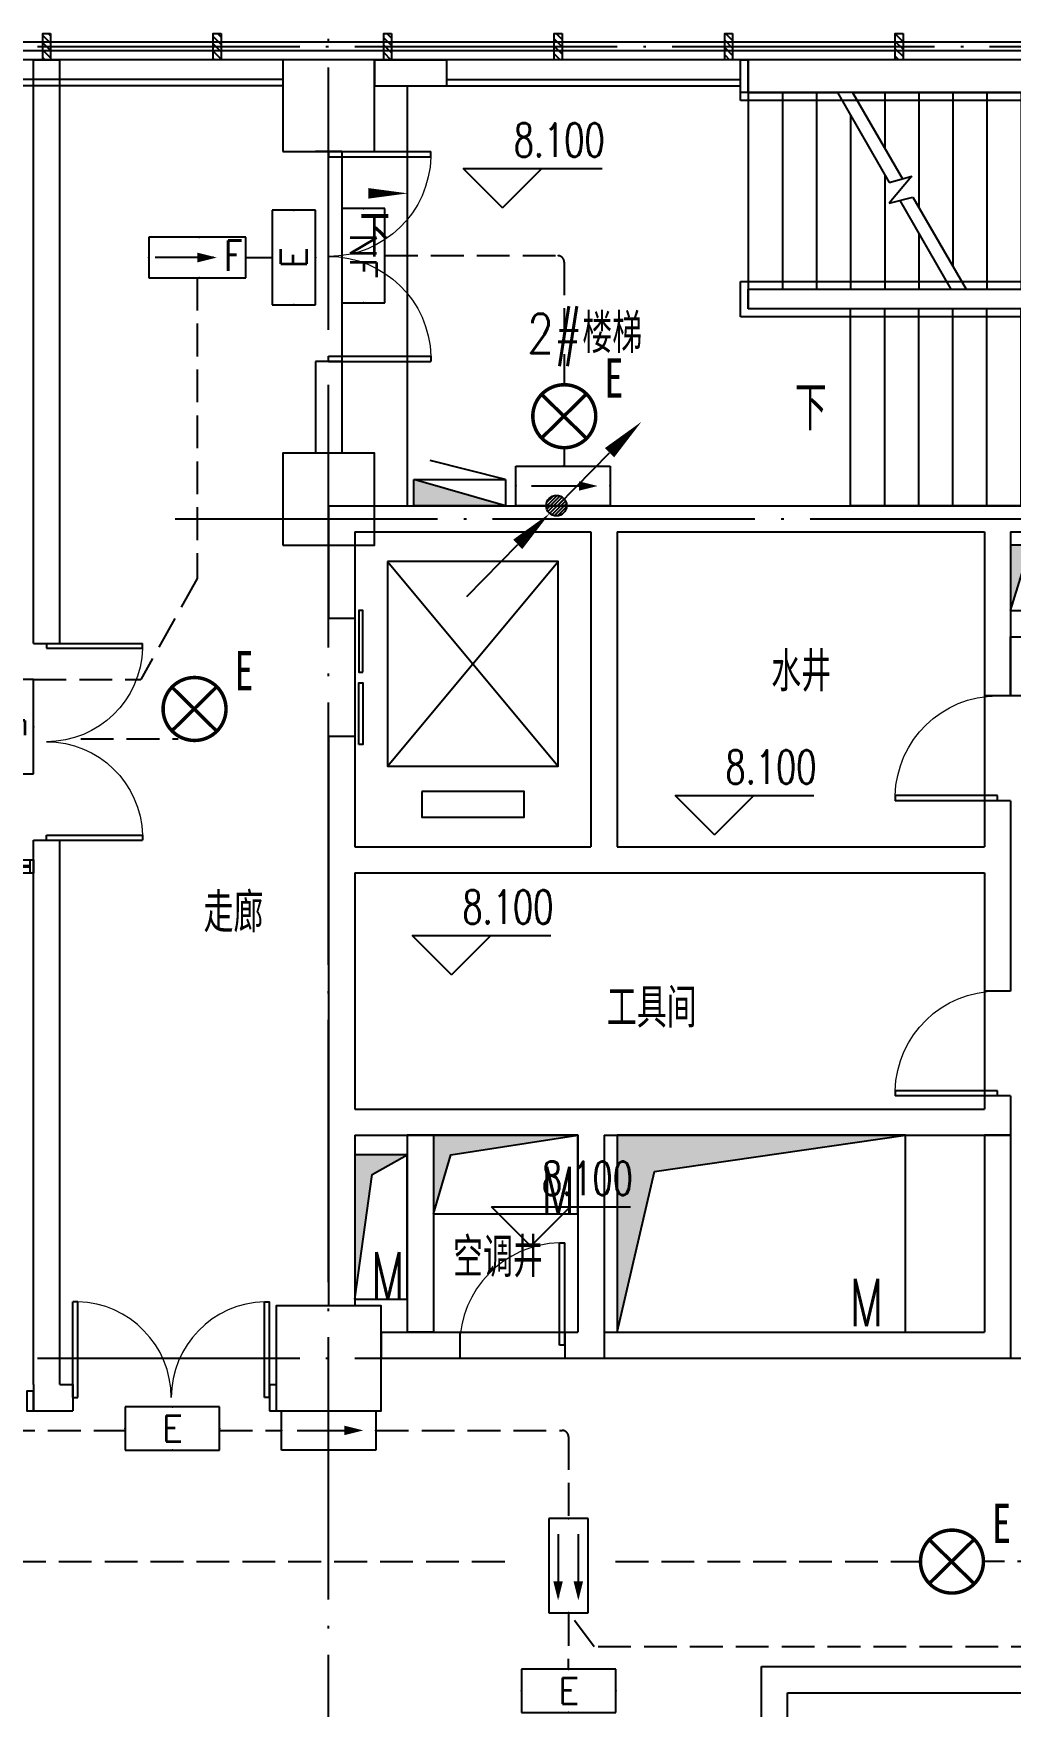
# Model space of a CAD drawing. Extents: x -621157 to 1764546, y -106808 to 741893.
# Drawn here: x 56631 to 64081, y 127345 to 140100 of the extents above; entities that cross this region are included whole.
import ezdxf
from ezdxf.enums import TextEntityAlignment as Align

# ---------------------------------------------------------------- set-up
doc = ezdxf.new("R2010")
doc.units = 0
doc.header["$LTSCALE"] = 1000
doc.header["$MEASUREMENT"] = 0
doc.linetypes.add('DASH', pattern=[0.35, 0.25, -0.1])
doc.linetypes.add('XREF-A-101-平面图_t3$0$DOTE', pattern=[2.42, 2, -0.2, 0.02, -0.2])
for name, color, linetype in [('0-底图', 7, 'Continuous'), ('E-EQUIP-LGT', 3, 'Continuous'), ('EQUIP-照明', 3, 'Continuous'), ('T-EQUP-JT', 7, 'Continuous'), ('TEL_TEXT', 7, 'Continuous'), ('WIRE-应急', 4, 'DASH'), ('WIRE-照明', 4, 'Continuous'), ('XREF-A-101-平面图_t3$0$A-COLUMN', 8, 'Continuous'), ('XREF-A-101-平面图_t3$0$A-CURTWALL', 8, 'Continuous'), ('XREF-A-101-平面图_t3$0$A-DIM_ELEV', 8, 'Continuous'), ('XREF-A-101-平面图_t3$0$A-DOTE', 8, 'Continuous'), ('XREF-A-101-平面图_t3$0$A-GROUND', 8, 'Continuous'), ('XREF-A-101-平面图_t3$0$A-LEAD-AROW', 8, 'Continuous'), ('XREF-A-101-平面图_t3$0$A-PUB_HATCH', 8, 'Continuous'), ('XREF-A-101-平面图_t3$0$A-RAIL', 8, 'Continuous'), ('XREF-A-101-平面图_t3$0$A-ROOM-CH', 8, 'Continuous'), ('XREF-A-101-平面图_t3$0$A-STAIR', 8, 'Continuous'), ('XREF-A-101-平面图_t3$0$A-WALL', 8, 'Continuous'), ('XREF-A-101-平面图_t3$0$A-WALL-FILL', 8, 'Continuous'), ('XREF-A-101-平面图_t3$0$A-WINDOW', 8, 'Continuous'), ('XREF-A-101-平面图_t3$0$DIM_SYMB', 8, 'Continuous'), ('XREF-A-101-平面图_t3$0$EQUIP_消火栓', 8, 'Continuous'), ('XREF-A-101-平面图_t3$0$HANDRAIL', 8, 'Continuous'), ('XREF-A-101-平面图_t3$0$I-WALL-GYPSUM', 8, 'Continuous'), ('XREF-A-101-平面图_t3$0$I-玻璃隔断', 8, 'Continuous'), ('XREF-A-101-平面图_t3$0$LVTRY', 8, 'Continuous'), ('XREF-A-101-平面图_t3$0$M-HOLE', 8, 'Continuous'), ('XREF-A-101-平面图_t3$0$PARTITION-INF', 8, 'Continuous'), ('XREF-A-101-平面图_t3$0$PUB_TEXT', 8, 'Continuous'), ('XREF-A-101-平面图_t3$0$STAIR', 8, 'Continuous'), ('XREF-A-101-平面图_t3$0$WALL', 8, 'Continuous'), ('设备-照明', 3, 'Continuous')]:
    doc.layers.add(name, color=color, linetype=linetype)
doc.styles.add('_TEL_DIM', font='SIMPLEX', dxfattribs={"width": 0.8, "height": 3.5, "bigfont": 'HZTXT'})
doc.styles.get("Standard").update_dxf_attribs({"font": 'romans.shx', "bigfont": 'HZDXC.SHX'})
doc.styles.add('STYLE1', font='simhei.ttf')
doc.styles.add('XREF-A-101-平面图_t3$0$-HZDXCROMANS', font='ROMANS.shx', dxfattribs={"bigfont": 'HZDXC.shx'})
doc.styles.add('XREF-A-101-平面图_t3$0$_TCH_DIM', font='SIMPLEX', dxfattribs={"bigfont": 'GBCBIG'})
doc.styles.add('XREF-A-101-平面图_t3$0$A-STANDARD', font='SIMPLEX', dxfattribs={"bigfont": 'GBCBIG'})
doc.styles.add('XREF-A-101-平面图_t3$0$hzdxcROMANS', font='ROMANS', dxfattribs={"width": 0.8, "bigfont": 'HZDXC'})

# ---------------------------------------------------------------- blocks, each defined once
blk = doc.blocks.new('XREF-A-101-平面图_t3$0$轴网(2)')
at = {"layer": 'XREF-A-101-平面图_t3$0$A-DOTE', "linetype": 'XREF-A-101-平面图_t3$0$DOTE'}
for p, q in [((57000, -3300), (57000, 43300)), ((-3300, 40000), (69800, 40000)), ((55830.8, 36400), (69800, 36400)), ((-3300, 30000), (69800, 30000))]:
    blk.add_line(p, q, dxfattribs=at)
blk = doc.blocks.new('XREF-A-101-平面图_t3$0$柱网2F')
at = {"layer": 'XREF-A-101-平面图_t3$0$A-COLUMN'}
for points in [[(56650, -800), (57350, -800), (57350, -100), (56650, -100)], [(56650, -3800), (57350, -3800), (57350, -3100), (56650, -3100)], [(56600, -10400), (57400, -10400), (57400, -9600), (56600, -9600)]]:
    blk.add_lwpolyline(points, close=True, dxfattribs=at)
blk = doc.blocks.new('XREF-A-101-平面图_t3$0$G$C869EB286')
at = {"layer": 'XREF-A-101-平面图_t3$0$A-WINDOW'}
h = blk.add_hatch(dxfattribs=at)
h.set_pattern_fill('ANSI31', color=256, scale=25)
h.set_pattern_definition([(45, (-143.957, -89940), (-28.0633, 28.0633), [])])
h.paths.add_polyline_path([(0, 60), (200, 60), (200, 0), (0, 0)])
blk.add_lwpolyline([(0, 60), (200, 60), (200, 0), (0, 0)], close=True, dxfattribs=at)
blk = doc.blocks.new('XREF-A-101-平面图_t3$0$G$C93B45DA9')
at = {"layer": 'XREF-A-101-平面图_t3$0$DIM_SYMB'}
for points in [[(-6430, -1100, 0, 0, 0), (-5560, -1100, 80, 0, 0), (-5260, -1100, 0, 0, 0)], [(-5650, -2750, 0, 0, 0), (-1250, -2750, 0, 0, 0), (-1250, -1100, 0, 0, 0), (-4700, -1100, 80, 0, 0), (-5000, -1100, 0, 0, 0)]]:
    blk.add_lwpolyline(points, format="xyseb", dxfattribs=at)
at = {"layer": 'XREF-A-101-平面图_t3$0$HANDRAIL'}
for p, q in [((-2340, -350), (-6360, -350)), ((-6360, -410), (-6360, -350)), ((-2340, -410), (-2340, -350)), ((-2340, -410), (-6360, -410))]:
    blk.add_line(p, q, dxfattribs=at)
for points in [[(-6360, -100), (-6300, -100), (-6300, -350), (-6360, -350)], [(-2400, -100), (-2340, -100), (-2340, -350), (-2400, -350)]]:
    blk.add_lwpolyline(points, close=True, dxfattribs=at)
at = {"layer": 'XREF-A-101-平面图_t3$0$STAIR'}
for p, q in [((-6300, -350), (-5621, -350)), ((-6300, -350), (-6300, -1850)), ((-6040, -350), (-6040, -1850)), ((-5780, -350), (-5780, -1850)), ((-5621, -350), (-5225, -1036)), ((-5505, -350), (-2400, -350)), ((-5505, -350), (-5125, -1009)), ((-5260, -350), (-5260, -775)), ((-5000, -350), (-5000, -1225)), ((-4740, -350), (-4740, -1675)), ((-4480, -350), (-4480, -1850)), ((-4220, -350), (-4220, -1850)), ((-3960, -350), (-3960, -1850)), ((-3700, -350), (-3700, -1850)), ((-3440, -350), (-3440, -1850)), ((-3180, -350), (-3180, -1850)), ((-2920, -350), (-2920, -1850)), ((-2660, -350), (-2660, -1850)), ((-2400, -350), (-2400, -1850)), ((-5520, -525), (-5520, -1850)), ((-5260, -975), (-5260, -1850)), ((-5225, -1036), (-5053, -989)), ((-5053, -989), (-5225, -1195)), ((-5225, -1195), (-5045, -1147)), ((-5045, -1147), (-4639, -1850)), ((-5145, -1174), (-4755, -1850)), ((-5000, -1425), (-5000, -1850)), ((-6360, -2060), (-6360, -1790)), ((-6360, -1790), (-2340, -1790)), ((-6300, -1850), (-6300, -2000)), ((-6300, -1850), (-4755, -1850)), ((-6300, -2000), (-6300, -1850)), ((-6300, -1850), (-2400, -1850)), ((-4639, -1850), (-2400, -1850)), ((-2400, -1850), (-2400, -2000)), ((-2340, -1790), (-2340, -2060)), ((-2400, -2000), (-6300, -2000)), ((-2400, -2000), (-5520, -2000)), ((-5520, -3500), (-5520, -2000)), ((-5260, -3500), (-5260, -2000)), ((-5000, -3500), (-5000, -2000)), ((-4740, -3500), (-4740, -2000)), ((-4480, -3500), (-4480, -2000)), ((-4220, -3500), (-4220, -2000)), ((-3960, -3500), (-3960, -2000)), ((-3700, -3500), (-3700, -2000)), ((-3440, -3500), (-3440, -2000)), ((-3180, -3500), (-3180, -2000)), ((-2920, -3500), (-2920, -2000)), ((-2660, -3500), (-2660, -2000)), ((-2400, -3500), (-2400, -2000)), ((-2340, -2060), (-6360, -2060)), ((-2400, -3500), (-5520, -3500))]:
    blk.add_line(p, q, dxfattribs=at)
blk.add_lwpolyline([(-6300, -350), (-6300, -100)], dxfattribs=at)
at = {"layer": 'XREF-A-101-平面图_t3$0$WALL'}
for p in [(-2600, -100), (-2400, -100)]:
    blk.add_line(p, (-2400, -100), dxfattribs=at)
at = {"layer": 'XREF-A-101-平面图_t3$0$PUB_TEXT', "style": 'XREF-A-101-平面图_t3$0$_TCH_DIM'}
blk.add_text('下', height=338, dxfattribs=at).set_placement((-5945, -2925))
blk = doc.blocks.new('XREF-A-101-平面图_t3$0$ROOM')
at = {"layer": 'XREF-A-101-平面图_t3$0$A-ROOM-CH', "style": 'XREF-A-101-平面图_t3$0$-HZDXCROMANS', "width": 0.6}
for tag, p in [('中文房间名称', (0, -1000)), ('英文房间名称', (0, -1500))]:
    blk.add_attdef(tag, text='', height=300, dxfattribs=at).set_placement(p, align=Align.CENTER)
blk = doc.blocks.new('XREF-A-101-平面图_t3$0$$TWTSYS$00000508')
for p, q in [((-0.5, 0.5), (0.324, 1.224)), ((-0.5, 0.5), (-0.5, -0.5)), ((-0.5, -0.5), (0.5, 0.5)), ((0.5, 0.5), (-0.5, 0.5)), ((0.5, -0.5), (0.5, 0.5)), ((-0.5, -0.5), (0.5, -0.5))]:
    blk.add_line(p, q)
blk.add_solid([(0.5, -0.5), (0.5, 0.5), (-0.5, -0.5)])
blk = doc.blocks.new('XREF-A-101-平面图_t3$0$G$C156FCA62')
at = {"layer": 'XREF-A-101-平面图_t3$0$EQUIP_消火栓', "xscale": -700, "yscale": 200, "zscale": 700}
blk.add_blockref('XREF-A-101-平面图_t3$0$$TWTSYS$00000508', (58000, 136600), dxfattribs=at)
blk = doc.blocks.new('*U25322')
at = {"layer": 'XREF-A-101-平面图_t3$0$PARTITION-INF', "color": 8}
for p, q in [((-21901, 43130), (-17032, 43130)), ((-17032, 43030), (-21901, 43030))]:
    blk.add_line(p, q, dxfattribs=at)
at = {"layer": 'XREF-A-101-平面图_t3$0$PARTITION-INF', "color": 5}
for p, q in [((-17032, 43085), (-21901, 43085)), ((-17032, 43075), (-21901, 43075))]:
    blk.add_line(p, q, dxfattribs=at)
for points in [[(-21926, 43130), (-21901, 43130), (-21901, 43030), (-21926, 43030)], [(-17032, 43130), (-17007, 43130), (-17007, 43030), (-17032, 43030)]]:
    blk.add_lwpolyline(points, close=True, dxfattribs=at)
blk = doc.blocks.new('XREF-A-101-平面图_t3$0$G$CCB870F7D')
at = {"layer": 'XREF-A-101-平面图_t3$0$I-玻璃隔断'}
blk.add_lwpolyline([(54650, -10300), (54650, -10150), (54600, -10150), (54600, -10300)], close=True, dxfattribs=at)
at = {"layer": 'XREF-A-101-平面图_t3$0$LVTRY'}
blk.add_lwpolyline([(62100, -4400), (63500, -4400), (63500, -4850), (62100, -4850)], close=True, dxfattribs=at)
at = {"layer": 'XREF-A-101-平面图_t3$0$PARTITION-INF'}
blk.add_blockref('*U25322', (71657, -49231, -1), dxfattribs=at)
blk = doc.blocks.new('XREF-A-101-平面图_t3$0$G$C646F86AA')
at = {"layer": 'XREF-A-101-平面图_t3$0$EQUIP_消火栓', "xscale": -700, "yscale": 200, "zscale": 700}
blk.add_blockref('XREF-A-101-平面图_t3$0$$TWTSYS$00000508', (58000, 136600), dxfattribs=at)
blk = doc.blocks.new('XREF-A-101-平面图_t3$0$DOOR2DLIB$SYSLIB$00000107')
at = {"color": 0}
for p, q in [((0.45, 0.975), (0.5, 0.975)), ((0.45, 0), (0.45, 0.975)), ((0.5, 0), (0.5, 0.975)), ((0.5, 0), (0.45, 0))]:
    blk.add_line(p, q, dxfattribs=at)
at = {"color": 0, "lineweight": 13}
blk.add_arc((0.475, 0), 0.975, 91.4693, 180, dxfattribs=at)
blk = doc.blocks.new('*U25222')
at = {"color": 0}
blk.add_line((-450, 100), (450, 100), dxfattribs=at)
for points in [[(-40, 160), (-510, 160), (-510, 130), (-40, 130)], [(510, 130), (40, 130), (40, 160), (510, 160)]]:
    blk.add_lwpolyline(points, close=True, dxfattribs=at)
blk = doc.blocks.new('*U25221')
at = {"color": 0, "xscale": 0.001111111111111111, "yscale": 0.001111111111111111, "zscale": 0.001111111111111111}
blk.add_blockref('*U25222', (0, 0), dxfattribs=at)
blk = doc.blocks.new('XREF-A-101-平面图_t3$0$DOOR2DLIB$SYSLIB$00000108')
at = {"color": 0}
for p, q in [((-0.5, 0), (-0.5, 0.4875)), ((-0.475, 0.4875), (-0.5, 0.4875)), ((-0.475, 0), (-0.475, 0.4875)), ((0.475, 0), (0.475, 0.4875)), ((0.475, 0.4875), (0.5, 0.4875)), ((0.5, 0), (0.5, 0.4875)), ((-0.5, 0), (-0.475, 0)), ((0.5, 0), (0.475, 0))]:
    blk.add_line(p, q, dxfattribs=at)
at = {"color": 0, "lineweight": 13}
for centre, start, end in [((-0.4875, 0), 0, 88.53072), ((0.4875, 0), 91.46928, 180)]:
    blk.add_arc(centre, 0.4875, start, end, dxfattribs=at)
blk = doc.blocks.new('XREF-A-101-平面图_t3')
at = {"layer": 'XREF-A-101-平面图_t3$0$A-CURTWALL'}
for p, q in [((263900, 140033), (248400, 140033)), ((263900, 139967), (248400, 139967)), ((263900, 139900), (248400, 139900))]:
    blk.add_line(p, q, dxfattribs=at)
at = {"layer": 'XREF-A-101-平面图_t3$0$A-DIM_ELEV'}
for p, q in [((258327, 138770), (258027, 139070)), ((258027, 139070), (259087, 139070)), ((258327, 138770), (258627, 139070))]:
    blk.add_line(p, q, dxfattribs=at)
at = {"layer": 'XREF-A-101-平面图_t3$0$A-LEAD-AROW'}
blk.add_lwpolyline([(257104, 138881, 0, 0, 0), (257604, 138881, 0, 80, 0), (257304, 138881, 0, 0, 0)], format="xyseb", dxfattribs=at)
at = {"layer": 'XREF-A-101-平面图_t3$0$A-RAIL'}
for points in [[(256650, 139700), (248350, 139700), (248350, 139900)], [(256650, 139750), (248400, 139750), (248400, 139900)], [(257900, 139750), (260140, 139750)], [(257900, 139700), (260140, 139700)]]:
    blk.add_lwpolyline(points, dxfattribs=at)
at = {"layer": 'XREF-A-101-平面图_t3$0$A-WALL-FILL', "color": 171}
for p, q in [((257350, 139900), (257900, 139900)), ((257350, 139900), (257350, 139700)), ((257900, 139900), (257900, 139700)), ((257350, 139700), (257900, 139700)), ((257100, 139200), (256900, 139200)), ((256900, 137600), (256900, 136900)), ((257100, 137600), (257100, 136900)), ((257100, 136900), (256900, 136900))]:
    blk.add_line(p, q, dxfattribs=at)
for points in [[(257100, 139200), (256900, 139200)], [(257100, 137600), (256900, 137600)]]:
    blk.add_lwpolyline(points, dxfattribs=at)
at = {"layer": 'XREF-A-101-平面图_t3$0$A-WINDOW'}
blk.add_line((257100, 139200), (257100, 137600), dxfattribs=at)
at = {"layer": 'XREF-A-101-平面图_t3$0$I-WALL-GYPSUM'}
blk.add_line((254750, 139900), (254950, 139900), dxfattribs=at)
blk.add_blockref('XREF-A-101-平面图_t3$0$G$CCB870F7D', (200100, 139900))
at = {"layer": 'XREF-A-101-平面图_t3$0$A-ROOM-CH'}
ref = blk.add_blockref('XREF-A-101-平面图_t3$0$ROOM', (258952, 138663), dxfattribs=at)
ref.add_attrib('中文房间名称', '2#楼梯', dxfattribs={"height": 300, "style": 'XREF-A-101-平面图_t3$0$-HZDXCROMANS', "width": 0.8}).set_placement((258952, 137663), align=Align.CENTER)
at = {"layer": 'XREF-A-101-平面图_t3$0$A-WINDOW', "rotation": 270}
for p in [(254820, 140100), (256120, 140100), (257420, 140100), (258720, 140100), (260020, 140100), (261320, 140100)]:
    blk.add_blockref('XREF-A-101-平面图_t3$0$G$C869EB286', p, dxfattribs=at)
at = {"layer": 'XREF-A-101-平面图_t3$0$A-WINDOW', "xscale": -1600, "yscale": 1600, "zscale": -1600, "rotation": 270.0000000000008}
blk.add_blockref('XREF-A-101-平面图_t3$0$DOOR2DLIB$SYSLIB$00000108', (257000, 138400), dxfattribs=at)
at = {"layer": 'XREF-A-101-平面图_t3$0$A-DIM_ELEV', "color": 7, "style": 'XREF-A-101-平面图_t3$0$A-STANDARD', "width": 0.705882}
blk.add_text('8.100', height=255, dxfattribs=at).set_placement((258411, 139160))
at = {"layer": 'XREF-A-101-平面图_t3$0$A-LEAD-AROW', "color": 7, "style": 'XREF-A-101-平面图_t3$0$A-STANDARD'}
blk.add_text('下', height=320, dxfattribs=at).set_placement((257238, 138398))
at = {"layer": 'XREF-A-101-平面图_t3$0$A-PUB_HATCH'}
h = blk.add_hatch(color=256, dxfattribs=at)
h.dxf.hatch_style = 1
h.paths.add_polyline_path([(264000, 136200), (262200, 136200), (262200, 135700), (262322, 136096)])
h = blk.add_hatch(color=256, dxfattribs=at)
h.dxf.hatch_style = 1
h.paths.add_polyline_path([(258900, 131700), (257800, 131700), (257800, 131100), (257932, 131552)])
h = blk.add_hatch(color=256, dxfattribs=at)
h.dxf.hatch_style = 1
h.paths.add_polyline_path([(261400, 131700), (259200, 131700), (259200, 130200), (259484, 131424)])
h = blk.add_hatch(color=256, dxfattribs=at)
h.dxf.hatch_style = 1
h.paths.add_polyline_path([(257600, 131550), (257200, 131550), (257200, 130450), (257332, 131402)])
at = {"layer": 'XREF-A-101-平面图_t3$0$A-DIM_ELEV'}
for p, q in [((259942, 133990), (259642, 134290)), ((259642, 134290), (260701, 134290)), ((259942, 133990), (260242, 134290)), ((257936, 132923), (257636, 133223)), ((257636, 133223), (258695, 133223)), ((257936, 132923), (258236, 133223)), ((258542, 130854), (258242, 131154)), ((258242, 131154), (259302, 131154)), ((258542, 130854), (258842, 131154))]:
    blk.add_line(p, q, dxfattribs=at)
at = {"layer": 'XREF-A-101-平面图_t3$0$A-GROUND'}
blk.add_lwpolyline([(257600, 139700), (257600, 136500)], dxfattribs=at)
at = {"layer": 'XREF-A-101-平面图_t3$0$A-STAIR'}
for p, q in [((257450, 136075), (258750, 134515)), ((257450, 134515), (258750, 136075))]:
    blk.add_line(p, q, dxfattribs=at)
for points in [[(257450, 136075), (257450, 134515), (258750, 134515), (258750, 136075)], [(257710, 134320), (257710, 134125), (258490, 134125), (258490, 134320)]]:
    blk.add_lwpolyline(points, close=True, dxfattribs=at)
at = {"layer": 'XREF-A-101-平面图_t3$0$A-WALL'}
for p, q in [((257600, 131700), (257600, 130200)), ((257800, 131700), (257600, 131700)), ((257800, 131700), (257800, 130200)), ((262000, 131700), (262000, 130200)), ((262200, 131700), (262000, 131700)), ((262200, 131700), (262200, 130000)), ((257800, 130200), (257600, 130200)), ((259100, 130200), (262000, 130200)), ((259100, 130200), (259100, 130000)), ((259100, 130000), (262200, 130000)), ((260300, 127200), (260300, 127650)), ((260300, 127650), (266600, 127650)), ((260500, 127200), (260500, 127450)), ((260500, 127450), (266600, 127450))]:
    blk.add_line(p, q, dxfattribs=at)
at = {"layer": 'XREF-A-101-平面图_t3$0$A-WALL-FILL', "color": 171}
for p, q in [((257000, 136500), (257000, 135640)), ((257000, 136500), (259100, 136500)), ((259100, 136500), (262100, 136500)), ((262100, 136500), (265700, 136500)), ((257200, 136300), (257200, 135640)), ((257200, 136300), (259000, 136300)), ((259000, 136300), (259000, 133900)), ((259200, 136300), (259200, 133900)), ((259200, 136300), (262000, 136300)), ((262000, 136300), (262000, 135050)), ((262200, 136300), (265700, 136300)), ((262200, 136300), (262200, 135050)), ((257000, 134740), (257000, 133800)), ((257200, 134740), (257200, 133900)), ((262000, 134250), (262000, 133900)), ((262200, 134250), (262200, 133800)), ((257000, 133800), (257000, 131800)), ((257200, 133900), (259000, 133900)), ((259200, 133900), (262000, 133900)), ((262200, 133800), (262200, 132800)), ((257200, 133700), (259100, 133700)), ((257200, 133700), (257200, 131900)), ((259100, 133700), (262000, 133700)), ((262000, 133700), (262000, 132800)), ((257200, 131900), (259000, 131900)), ((259000, 131900), (262000, 131900)), ((262000, 132000), (262000, 131900)), ((262200, 132000), (262200, 131700)), ((257000, 131800), (257000, 130400)), ((257200, 131700), (258900, 131700)), ((257200, 131700), (257200, 130400)), ((258900, 131700), (258900, 130200)), ((259100, 131700), (259100, 130000)), ((259100, 131700), (262200, 131700)), ((257200, 130400), (257000, 130400)), ((257400, 130200), (258000, 130200)), ((257400, 130200), (257400, 130000)), ((258800, 130200), (258900, 130200)), ((257400, 130000), (258000, 130000)), ((258800, 130000), (259100, 130000))]:
    blk.add_line(p, q, dxfattribs=at)
for points in [[(257200, 135640), (257000, 135640)], [(262200, 135050), (262000, 135050)], [(257200, 134740), (257000, 134740)], [(262200, 134250), (262000, 134250)], [(262200, 132800), (262000, 132800)], [(262200, 132000), (262000, 132000)], [(258000, 130200), (258000, 130000)], [(258800, 130200), (258800, 130000)]]:
    blk.add_lwpolyline(points, dxfattribs=at)
at = {"layer": 'XREF-A-101-平面图_t3$0$A-WINDOW'}
for p, q in [((262000, 135050), (262000, 134250)), ((262000, 132800), (262000, 132000)), ((258000, 130200), (258800, 130200))]:
    blk.add_line(p, q, dxfattribs=at)
at = {"layer": 'XREF-A-101-平面图_t3$0$I-WALL-GYPSUM'}
for p, q in [((254750, 135450), (254750, 139900)), ((254950, 135450), (254950, 139900)), ((254750, 129800), (254750, 133950)), ((254950, 129800), (254950, 133950)), ((254750, 129800), (254750, 129600)), ((254950, 129800), (255050, 129800)), ((256550, 129800), (256600, 129800)), ((256600, 129800), (256600, 129600)), ((254750, 129600), (254850, 129600)), ((254850, 129600), (255050, 129600)), ((256550, 129600), (256600, 129600))]:
    blk.add_line(p, q, dxfattribs=at)
for points in [[(254750, 135450), (254950, 135450)], [(254750, 133950), (254950, 133950)], [(255050, 129800), (255050, 129600)], [(256550, 129800), (256550, 129600)]]:
    blk.add_lwpolyline(points, dxfattribs=at)
at = {"layer": 'XREF-A-101-平面图_t3$0$M-HOLE'}
for points in [[(262200, 135700), (264000, 135700), (264000, 136200), (262200, 136200)], [(257800, 131100), (258900, 131100), (258900, 131700), (257800, 131700)], [(259200, 130200), (261400, 130200), (261400, 131700), (259200, 131700)], [(257200, 130450), (257600, 130450), (257600, 131550), (257200, 131550)]]:
    blk.add_lwpolyline(points, close=True, dxfattribs=at)
for points in [[(264000, 136200), (262200, 136200), (262200, 135700), (262322, 136096), (264000, 136200)], [(258900, 131700), (257800, 131700), (257800, 131100), (257932, 131552), (258900, 131700)], [(261400, 131700), (259200, 131700), (259200, 130200), (259484, 131424), (261400, 131700)], [(257600, 131550), (257200, 131550), (257200, 130450), (257332, 131402), (257600, 131550)]]:
    blk.add_lwpolyline(points, dxfattribs=at)
for name, p in [('XREF-A-101-平面图_t3$0$G$C156FCA62', (200000, 0)), ('XREF-A-101-平面图_t3$0$G$C646F86AA', (200000, 0)), ('XREF-A-101-平面图_t3$0$G$C646F86AA', (200000, 0)), ('XREF-A-101-平面图_t3$0$G$C93B45DA9', (266500, 140000))]:
    blk.add_blockref(name, p)
at = {"layer": 'XREF-A-101-平面图_t3$0$A-COLUMN'}
blk.add_blockref('XREF-A-101-平面图_t3$0$柱网2F', (200000, 140000), dxfattribs=at)
at = {"layer": 'XREF-A-101-平面图_t3$0$A-DOTE'}
blk.add_blockref('XREF-A-101-平面图_t3$0$轴网(2)', (200000, 100000), dxfattribs=at)
at = {"layer": 'XREF-A-101-平面图_t3$0$A-ROOM-CH'}
ref = blk.add_blockref('XREF-A-101-平面图_t3$0$ROOM', (260603, 136085), dxfattribs=at)
ref.add_attrib('中文房间名称', '水井', dxfattribs={"height": 300, "style": 'XREF-A-101-平面图_t3$0$-HZDXCROMANS', "width": 0.8}).set_placement((260603, 135085), align=Align.CENTER)
ref = blk.add_blockref('XREF-A-101-平面图_t3$0$ROOM', (256275, 134248), dxfattribs=at)
ref.add_attrib('中文房间名称', '走廊', dxfattribs={"height": 300, "style": 'XREF-A-101-平面图_t3$0$-HZDXCROMANS', "width": 0.8}).set_placement((256275, 133248), align=Align.CENTER)
ref = blk.add_blockref('XREF-A-101-平面图_t3$0$ROOM', (259464, 133521), dxfattribs=at)
ref.add_attrib('中文房间名称', '工具间', dxfattribs={"height": 300, "style": 'XREF-A-101-平面图_t3$0$-HZDXCROMANS', "width": 0.8}).set_placement((259464, 132521), align=Align.CENTER)
ref = blk.add_blockref('XREF-A-101-平面图_t3$0$ROOM', (258291, 131619), dxfattribs=at)
ref.add_attrib('中文房间名称', '空调井', dxfattribs={"height": 300, "style": 'XREF-A-101-平面图_t3$0$-HZDXCROMANS', "width": 0.8}).set_placement((258291, 130619), align=Align.CENTER)
at = {"layer": 'XREF-A-101-平面图_t3$0$A-WINDOW'}
for name, p, xscale, yscale, zscale, rotation in [('*U25221', (257100, 135190), 900, 900, 900, 270.0000000000008), ('XREF-A-101-平面图_t3$0$DOOR2DLIB$SYSLIB$00000108', (254850, 134700), 1500, -1500, 1500, 90), ('XREF-A-101-平面图_t3$0$DOOR2DLIB$SYSLIB$00000107', (262100, 134650), 800, -800, 800, 270.0000000000008), ('XREF-A-101-平面图_t3$0$DOOR2DLIB$SYSLIB$00000107', (262100, 132400), 800, -800, 800, 270.0000000000008)]:
    blk.add_blockref(name, p, dxfattribs=dict(at, xscale=xscale, yscale=yscale, zscale=zscale, rotation=rotation))
for name, p, xscale, yscale, zscale in [('XREF-A-101-平面图_t3$0$DOOR2DLIB$SYSLIB$00000107', (258400, 130100), 800, 800, 800), ('XREF-A-101-平面图_t3$0$DOOR2DLIB$SYSLIB$00000108', (255800, 129700), 1500, 1500, 1500)]:
    blk.add_blockref(name, p, dxfattribs=dict(at, xscale=xscale, yscale=yscale, zscale=zscale))
at = {"layer": 'XREF-A-101-平面图_t3$0$A-DIM_ELEV', "color": 7, "style": 'XREF-A-101-平面图_t3$0$A-STANDARD', "width": 0.705882}
for p in [(260026, 134380), (258020, 133313), (258626, 131244)]:
    blk.add_text('8.100', height=255, dxfattribs=at).set_placement(p)
at = {"layer": 'XREF-A-101-平面图_t3$0$M-HOLE', "style": 'XREF-A-101-平面图_t3$0$hzdxcROMANS', "width": 0.7}
for p in [(258621, 131100), (257321, 130450), (260971, 130246)]:
    blk.add_text('M', height=360, dxfattribs=at).set_placement(p)
blk = doc.blocks.new('HC002633132082')
at = {"layer": 'EQUIP-照明', "color": 0, "linetype": 'Continuous', "const_width": 0.267}
blk.add_lwpolyline([(-2.37, 0, 1), (2.43, 0, 1)], format="xyb", close=True, dxfattribs=at)
for points in [[(-1.7, 1.67), (1.7, -1.67)], [(-1.7, -1.67), (-1.7, -1.67), (1.7, 1.67)]]:
    blk.add_lwpolyline(points, dxfattribs=at)
at = {"layer": 'EQUIP-照明', "color": 0}
blk.add_point((0, 0), dxfattribs=at)
at = {"color": 0, "width": 0.7}
blk.add_attdef('PSFHATT', (4.48, -2.4), '', height=0.025, dxfattribs=at)
at = {"layer": 'EQUIP-照明', "color": 0, "style": 'STYLE1', "width": 0.7}
blk.add_text('E', height=3, dxfattribs=at).set_placement((3.81, 1.42), align=Align.CENTER)
at = {"layer": 'EQUIP-照明', "color": 0, "style": '_TEL_DIM', "flags": 1}
blk.add_attdef('A', text='', height=0.0001, dxfattribs=at).set_placement((0.03, 0), align=Align.MIDDLE_CENTER)
blk = doc.blocks.new('HC002649110740')
at = {"layer": 'EQUIP-照明', "color": 0}
for p, q in [((3.6, 3.3), (-3.6, 3.3)), ((-3.6, 3.3), (-3.6, 0)), ((3.6, 0), (3.6, 3.3)), ((-3.6, 0), (3.6, 0))]:
    blk.add_line(p, q, dxfattribs=at)
for p in [(0, 3.3), (-3.6, 1.65), (3.6, 1.65), (0, 0)]:
    blk.add_point(p, dxfattribs=at)
at = {"color": 0, "width": 0.7}
blk.add_attdef('PSFHATT', (9.31, 0), '', height=0.025, dxfattribs=at)
at = {"layer": 'EQUIP-照明', "color": 0, "style": '_TEL_DIM'}
blk.add_attdef('$TEXT$', text='', height=2, dxfattribs=at).set_placement((0, 1.65), align=Align.MIDDLE_CENTER)
at = {"layer": 'EQUIP-照明', "color": 0, "style": '_TEL_DIM', "flags": 1}
blk.add_attdef('A', text='', height=0.0001, dxfattribs=at).set_placement((0, 0), align=Align.MIDDLE_CENTER)
blk = doc.blocks.new('HC002631130701')
at = {"layer": 'WIRE-照明', "color": 0}
for p, q in [((-3.6, 3), (3.6, 3)), ((-3.6, 0), (-3.6, 3)), ((3.6, 3), (3.6, 0)), ((-2.4, 1.5), (1.2, 1.5)), ((3.6, 0), (-3.6, 0))]:
    blk.add_line(p, q, dxfattribs=at)
for p in [(0, 3), (-3.6, 1.5), (3.6, 1.5), (0, 0)]:
    blk.add_point(p, dxfattribs=at)
blk.add_solid([(1.2, 1.86), (2.64, 1.5), (1.2, 1.14)], dxfattribs=at)
at = {"color": 0, "width": 0.7}
blk.add_attdef('PSFHATT', (3.62, 0), '', height=0.025, dxfattribs=at)
at = {"layer": 'TEL_TEXT', "color": 0, "style": '_TEL_DIM', "flags": 1}
blk.add_attdef('A', text='', height=0.0001, dxfattribs=at).set_placement((0, 3), align=Align.MIDDLE_CENTER)
blk = doc.blocks.new('HC002651110953')
at = {"layer": 'E-EQUIP-LGT', "color": 0}
for p, q in [((-7.2, 1.5), (-7.2, -1.5)), ((0, 1.5), (-7.2, 1.5)), ((0, -1.5), (0, 1.5)), ((-6, 0.74), (-1.2, 0.74)), ((-6, -0.8), (-1.2, -0.8)), ((-7.2, -1.5), (0, -1.5))]:
    blk.add_line(p, q, dxfattribs=at)
for p in [(-7.2, 0), (0, 0)]:
    blk.add_point(p, dxfattribs=at)
for points in [[(-2.4, 0.38), (-0.96, 0.74), (-2.4, 1.1)], [(-2.4, -1.16), (-0.96, -0.8), (-2.4, -0.44)]]:
    blk.add_solid(points, dxfattribs=at)
at = {"color": 0, "width": 0.7}
blk.add_attdef('PSFHATT', (0.02, -1.5), '', height=0.025, dxfattribs=at)
at = {"layer": 'E-EQUIP-LGT', "color": 0, "style": '_TEL_DIM', "flags": 1}
for tag in ['A', 'REMARK']:
    blk.add_attdef(tag, text='', height=0.0001, dxfattribs=at).set_placement((-3.6, -1.5), align=Align.MIDDLE_CENTER)
blk = doc.blocks.new('$Equip$00002831')
at = {"color": 3, "linetype": 'Continuous'}
for p, q in [((0.699, 0.292), (-0.701, 0.292)), ((-0.701, 0.292), (-0.701, -0.292)), ((0.699, -0.292), (0.699, 0.292)), ((0.233, -0.001), (-0.608, -0.001)), ((-0.701, -0.292), (0.699, -0.292))]:
    blk.add_line(p, q, dxfattribs=at)
for p in [(0.027, 0.292), (-0.701, 0), (0.699, 0), (0.027, -0.292)]:
    blk.add_point(p, dxfattribs=at)
blk.add_solid([(0, -0.071), (0.28, -0.001), (0, 0.069)], dxfattribs=at)
at = {"color": 3, "linetype": 'Continuous', "width": 0.8}
blk.add_text('F', height=0.438, dxfattribs=at).set_placement((0.382, -0.193))
at = {"color": 3, "linetype": 'Continuous', "style": '_TEL_DIM', "flags": 1}
blk.add_attdef('A', text='', height=0.00002, dxfattribs=at).set_placement((0.027, 0.292), align=Align.MIDDLE_CENTER)
blk = doc.blocks.new('*X14702')
at = {"color": 0, "linetype": 'Continuous'}
for p, q in [((192.59, 446.72), (193.93, 448.06)), ((192.65, 447.21), (193.44, 448)), ((192.67, 446.38), (194.27, 447.98)), ((192.81, 446.1), (194.55, 447.84)), ((193.01, 445.87), (194.78, 447.64)), ((193.27, 445.7), (194.95, 447.39)), ((193.58, 445.59), (195.06, 447.07)), ((193.98, 445.57), (195.08, 446.67))]:
    blk.add_line(p, q, dxfattribs=at)
blk = doc.blocks.new('HC001445')
at = {"color": 4, "linetype": 'Continuous'}
for p, q in [((0.13, 0.06), (3.24, 3.23)), ((-5.47, -5.53), (-2.36, -2.36))]:
    blk.add_line(p, q, dxfattribs=at)
for points in [[(3.24, 3.23, 0.8, 0, 0), (5.19, 5.12, 0, 0, 0)], [(-2.36, -2.36, 0.8, 0, 0), (-0.41, -0.47, 0, 0, 0)]]:
    blk.add_lwpolyline(points, format="xyseb", dxfattribs=at)
blk.add_circle((0, 0), 0.625, dxfattribs=at)
at = {"color": 4, "linetype": 'Continuous', "xscale": 0.5, "yscale": 0.5, "zscale": 0.5}
blk.add_blockref('*X14702', (-96.92, -223.41), dxfattribs=at)

msp = doc.modelspace()

# ---------------------------------------------------------------- block references
at = {"layer": '0-底图'}
msp.add_blockref('XREF-A-101-平面图_t3', (-198119, 0), dxfattribs=at)

# ---------------------------------------------------------------- next in the draw order: linework, layer by layer
at = {"layer": 'WIRE-应急'}
for points in [[(58250, 138392), (58451, 138392)], [(57880, 138238), (57880, 135945)], [(60678, 136942), (60678, 136800)], [(57880, 135945), (57449, 135175)], [(56631, 135175), (57449, 135175)], [(56991, 134723), (57733, 134723)], [(49741, 129450), (57330, 129450)], [(58050, 129450), (58521, 129450)], [(54374, 128450), (60272, 128450)], [(61069, 128450), (63394, 128450)], [(64686, 127800), (60906, 127800), (60711, 128059), (60708, 127630)]]:
    msp.add_lwpolyline(points, dxfattribs=at)
for points in [[(59311, 138406), (60628, 138406, -0.414214), (60678, 138356), (60678, 137422)], [(64784, 132487), (64784, 128500, -0.414214), (64734, 128450), (63874, 128450)], [(59241, 129450), (60661, 129450, -0.414214), (60711, 129400), (60711, 128779)]]:
    msp.add_lwpolyline(points, format="xyb", dxfattribs=at)

# ---------------------------------------------------------------- next in the draw order: block references
at = {"layer": 'EQUIP-照明', "xscale": 528.9785710454919, "yscale": 528.9785710454919, "zscale": 528.9785710454919}
msp.add_blockref('$Equip$00002831', (57881, 138392), dxfattribs=at)
at = {"layer": 'T-EQUP-JT', "color": 7, "linetype": 'Continuous', "ltscale": 5, "xscale": 125, "yscale": 125, "zscale": 125}
msp.add_blockref('HC001445', (60618, 136500), dxfattribs=at)
at = {"layer": '设备-照明'}
ref = msp.add_blockref('HC002649110740', (58781, 138392), dxfattribs=dict(at, xscale=100, yscale=100, zscale=100, rotation=90))
ref.add_attrib('$TEXT$', 'E', dxfattribs={"layer": '0', "color": 0, "height": 200, "rotation": 90, "style": '_TEL_DIM'}).set_placement((58616, 138392), align=Align.MIDDLE_CENTER)
ref = msp.add_blockref('HC002649110740', (58981, 138406), dxfattribs=dict(at, xscale=100, yscale=100, zscale=100, rotation=270))
ref.add_attrib('$TEXT$', 'NF', dxfattribs={"layer": '0', "color": 0, "height": 200, "rotation": 270, "style": '_TEL_DIM'}).set_placement((59146, 138406), align=Align.MIDDLE_CENTER)
at = {"layer": '设备-照明', "xscale": 100, "yscale": 100, "zscale": 100}
for name, p in [('HC002633132082', (60675, 137182)), ('HC002631130701', (60669, 136500)), ('HC002633132082', (57856, 134950)), ('HC002631130701', (58881, 129300)), ('HC002633132082', (63631, 128450))]:
    msp.add_blockref(name, p, dxfattribs=at)
at = {"layer": '设备-照明'}
ref = msp.add_blockref('HC002649110740', (56301, 134815), dxfattribs=dict(at, xscale=100, yscale=100, zscale=100, rotation=270))
ref.add_attrib('$TEXT$', 'E', dxfattribs={"layer": '0', "color": 0, "height": 200, "rotation": 270, "style": '_TEL_DIM'}).set_placement((56466, 134815), align=Align.MIDDLE_CENTER)
ref = msp.add_blockref('HC002649110740', (57690, 129300), dxfattribs=dict(at, xscale=100, yscale=100, zscale=100))
ref.add_attrib('$TEXT$', 'E', dxfattribs={"layer": '0', "color": 0, "height": 200, "style": '_TEL_DIM'}).set_placement((57690, 129465), align=Align.MIDDLE_CENTER)
at = {"layer": '设备-照明', "xscale": 100, "yscale": 100, "zscale": 100, "rotation": 270}
msp.add_blockref('HC002651110953', (60711, 128059), dxfattribs=at)
at = {"layer": '设备-照明'}
ref = msp.add_blockref('HC002649110740', (60711, 127300), dxfattribs=dict(at, xscale=100, yscale=100, zscale=100))
ref.add_attrib('$TEXT$', 'E', dxfattribs={"layer": '0', "color": 0, "height": 200, "style": '_TEL_DIM'}).set_placement((60711, 127465), align=Align.MIDDLE_CENTER)

doc.saveas('drawing.dxf')
